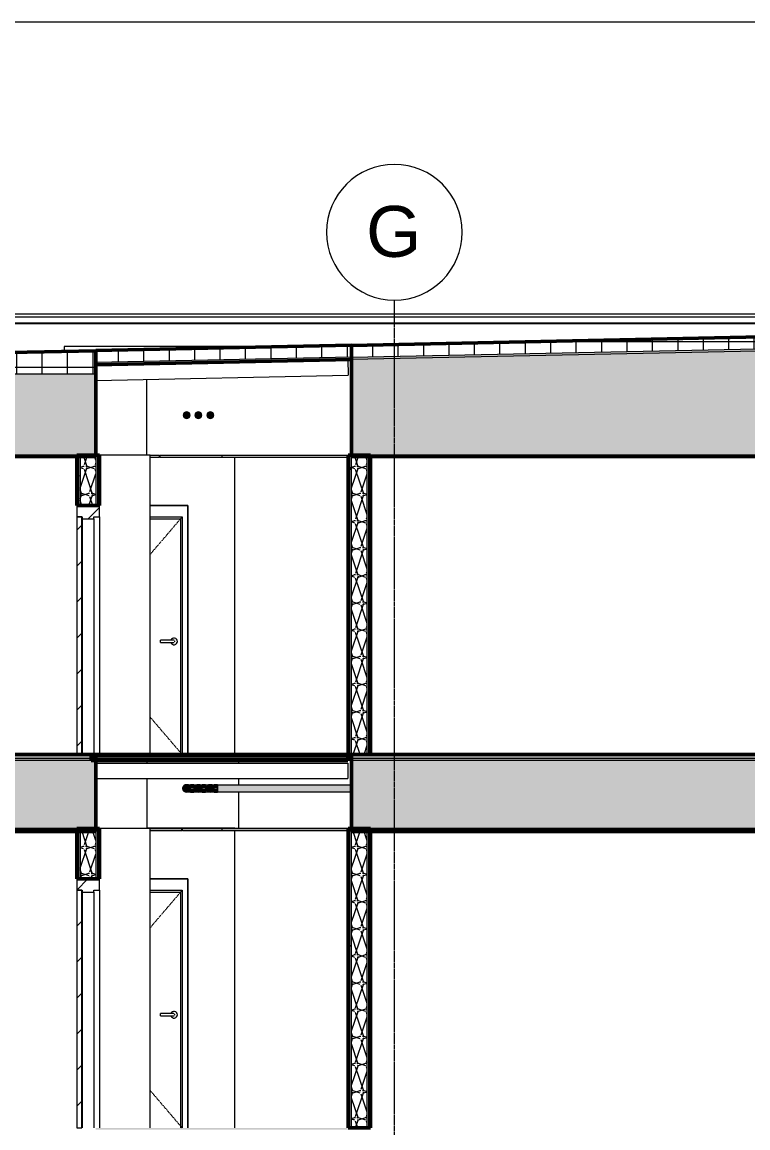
# Model space of a CAD drawing. Header units: inches. Extents: x 9661 to 15313, y -337 to 660.
# Drawn here: x 10335.4 to 10592.3, y 136 to 527 of the extents above; entities that cross this region are included whole.
import ezdxf

# ---------------------------------------------------------------- set-up
doc = ezdxf.new("R2010")
doc.units = ezdxf.units.IN
doc.header["$MEASUREMENT"] = 0
for name, pattern in [('Aligning Line 1_8_', [0.25, 0.125, -0.125]), ('Dash 1_16_', [0.125, 0.0625, -0.0625]), ('Grid Line 1_2_', [0.875, 0.5, -0.125, 0.125, -0.125])]:
    doc.linetypes.add(name, pattern=pattern)
for name, color, linetype, lineweight in [('0-1', 7, 'Continuous', 5), ('0-3', 135, 'Continuous', 13), ('A-CLNG-1', 135, 'Continuous', 13), ('A-DOOR-1', 7, 'Dash 1_16_', 9), ('A-DOOR-2', 7, 'Continuous', 9), ('A-DOOR-3', 50, 'Continuous', 20), ('A-DOOR-FRAM', 31, 'Continuous', 9), ('A-DOOR-FRAM-1', 7, 'Continuous', 9), ('A-DOOR-FRAM-2', 50, 'Continuous', 20), ('A-FLOR-1', 135, 'Continuous', 13), ('A-FLOR-2', 8, 'Continuous', 5), ('A-FLOR-3', 251, 'Continuous', 5), ('A-FLOR-4', 21, 'Continuous', 13), ('A-FLOR-5', 192, 'Continuous', 50), ('A-FLOR-LEVL-1', 51, 'Grid Line 1_2_', 9), ('A-FLOR-MCUT', 51, 'Continuous', 13), ('A-FLOR-PATT-1', 8, 'Continuous', 9), ('A-ROOF', 132, 'Continuous', 13), ('A-ROOF-1', 252, 'Continuous', 13), ('A-ROOF-2', 132, 'Continuous', 50), ('A-ROOF-3', 135, 'Continuous', 13), ('A-ROOF-PATT-1', 132, 'Continuous', 9), ('A-WALL-1', 10, 'Continuous', 13), ('A-WALL-2', 135, 'Continuous', 13), ('A-WALL-PATT-1', 253, 'Continuous', 9), ('A-WALL-PATT-2', 7, 'Continuous', 9), ('G-ANNO-SYMB', 111, 'Aligning Line 1_8_', 9), ('I-WALL-2', 135, 'Continuous', 13), ('I-WALL-3', 250, 'Continuous', 50), ('P-PIPE-1', 55, 'Continuous', 9), ('P-PIPE-2', 8, 'Continuous', 5), ('P-PIPE-3', 94, 'Continuous', 9), ('S-BEAM-1', 55, 'Continuous', 9), ('S-GRID-1', 1, 'Grid Line 1_2_', 9), ('S-GRID-IDEN', 1, 'Continuous', 9)]:
    doc.layers.add(name, color=color, linetype=linetype, lineweight=lineweight)
doc.styles.add('Arial_1', font='arial.ttf', dxfattribs={"height": 18})
pattern_1 = [(0, (11008.554, 72), (30.72, 7.68), [1.267, -21.773, 1.267, -21.773, -122.88]), (0, (11008.554, 72), (30.72, 7.68), [-46.08, 1.267, -44.813, 1.267, -21.773, -53.76]), (0, (11008.554, 72), (30.72, 7.68), [-115.2, 1.267, -14.093, 1.267, -37.133]), (120, (11020.074, 75.84), (-22.011075, 22.7643), [1.267, -21.773, 1.267, -21.773, -122.88]), (120, (11020.074, 75.84), (-22.011075, 22.7643), [-46.08, 1.267, -44.813, 1.267, -21.773, -53.76]), (120, (11020.074, 75.84), (-22.011075, 22.7643), [-115.2, 1.267, -14.093, 1.267, -37.133]), (240, (11023.914, 91.2), (-8.708925, -30.4443), [1.267, -21.773, 1.267, -21.773, -122.88]), (240, (11023.914, 91.2), (-8.708925, -30.4443), [-46.08, 1.267, -44.813, 1.267, -21.773, -53.76]), (240, (11023.914, 91.2), (-8.708925, -30.4443), [-115.2, 1.267, -14.093, 1.267, -37.133])]
pattern_2 = [(161.57, (11009.034, 72.48), (-3.8399538, -1.54e-05), [0, -27.322, 3.034, 0]), (18.43, (11008.074, 72.48), (-3.8399538, 1.54e-05), [0, -27.322, 3.034, 0]), (108.43, (11009.034, 72.48), (1.919622, -9.6005246), [9.106, -21.25]), (71.57, (11008.074, 72.48), (1.919622, 9.6005246), [9.106, -21.25])]
pattern_3 = [(45, (11008.554, 72), (-6.36396, 6.36396), [])]
pattern_4 = [(0, (11008.554, 72), (0, 4.798), []), (315, (11008.554, 72), (4.798427, 0), [6.786, -6.786]), (45, (11008.554, 72), (4.798427, 0), [6.786, -6.786])]
pattern_5 = [(0, (11008.554, 72), (0, 9), []), (90, (11008.554, 72), (-9, 6e-16), [])]

# ---------------------------------------------------------------- blocks, each defined once
blk = doc.blocks.new('HOLLOW METAL - UNIT DOOR-2125825-BUILDING SECTION - EAST_WEST - LOOKING SOUTH2')
at = {"layer": 'A-DOOR-FRAM'}
h = blk.add_hatch(dxfattribs=at)
h.set_pattern_fill('FP_10', color=256, style=0, pattern_type=2)
h.set_pattern_definition(pattern_3)
h.paths.add_polyline_path([(10357.03, 219.38), (10360.85, 219.38), (10360.85, 220), (10362.79, 220), (10362.79, 224), (10354.79, 224), (10354.79, 220), (10356.73, 220), (10356.73, 219.38)], flags=0)
h = blk.add_hatch(dxfattribs=at)
h.set_pattern_fill('FP_10', color=256, style=0, pattern_type=2)
h.set_pattern_definition(pattern_3)
h.paths.add_polyline_path([(10354.79, 136), (10356.54, 136), (10356.54, 220), (10354.79, 220), (10354.79, 171.92)], flags=0)
at = {"layer": 'A-DOOR-3'}
for p, q in [((10356.54, 220), (10354.79, 220)), ((10354.79, 220), (10354.79, 136)), ((10356.54, 136), (10356.54, 220)), ((10354.79, 136), (10356.54, 136))]:
    blk.add_line(p, q, dxfattribs=at)
at = {"layer": 'A-DOOR-FRAM-1'}
for p, q in [((10356.73, 219.38), (10356.73, 136)), ((10360.85, 219.38), (10360.85, 136)), ((10362.79, 220), (10362.79, 136))]:
    blk.add_line(p, q, dxfattribs=at)
at = {"layer": 'A-DOOR-FRAM-2'}
for p, q in [((10354.79, 224), (10354.79, 220)), ((10362.79, 224), (10354.79, 224)), ((10362.79, 220), (10362.79, 224)), ((10354.79, 220), (10356.73, 220)), ((10356.73, 220), (10356.73, 219.38)), ((10356.73, 219.38), (10360.85, 219.38)), ((10360.85, 219.38), (10360.85, 220)), ((10360.85, 220), (10362.79, 220))]:
    blk.add_line(p, q, dxfattribs=at)
blk = doc.blocks.new('HOLLOW METAL - UNIT DOOR-V6-BUILDING SECTION - EAST_WEST - LOOKING SOUTH2')
at = {"layer": 'A-DOOR-FRAM'}
h = blk.add_hatch(dxfattribs=at)
h.set_pattern_fill('FP_10', color=256, style=0, pattern_type=2)
h.set_pattern_definition(pattern_3)
h.paths.add_polyline_path([(10356.73, 351.38), (10360.85, 351.38), (10360.85, 352), (10362.79, 352), (10362.79, 356), (10354.79, 356), (10354.79, 352), (10356.73, 352)], flags=0)
h = blk.add_hatch(dxfattribs=at)
h.set_pattern_fill('FP_10', color=256, style=0, pattern_type=2)
h.set_pattern_definition(pattern_3)
h.paths.add_polyline_path([(10354.79, 268), (10356.54, 268), (10356.54, 352), (10354.79, 352), (10354.79, 349.44)], flags=0)
at = {"layer": 'A-DOOR-3'}
for p, q in [((10356.54, 352), (10354.79, 352)), ((10354.79, 352), (10354.79, 268)), ((10356.54, 268), (10356.54, 352)), ((10354.79, 268), (10356.54, 268))]:
    blk.add_line(p, q, dxfattribs=at)
at = {"layer": 'A-DOOR-FRAM-1'}
for p, q in [((10362.79, 352), (10362.79, 268)), ((10356.73, 351.38), (10356.73, 268)), ((10360.85, 351.38), (10360.85, 268))]:
    blk.add_line(p, q, dxfattribs=at)
at = {"layer": 'A-DOOR-FRAM-2'}
for p, q in [((10354.79, 356), (10354.79, 352)), ((10362.79, 356), (10354.79, 356)), ((10362.79, 352), (10362.79, 356)), ((10354.79, 352), (10356.73, 352)), ((10356.73, 352), (10356.73, 351.38)), ((10360.85, 351.38), (10360.85, 352)), ((10360.85, 352), (10362.79, 352)), ((10356.73, 351.38), (10360.85, 351.38))]:
    blk.add_line(p, q, dxfattribs=at)
blk = doc.blocks.new('Dimension Lumber - LVL - 3_5X5_5-2120529-BUILDING SECTION - EAST_WEST - LOOKING SOUTH2')
at = {"layer": 'S-BEAM-1'}
for p, q in [((10361.54, 265), (10450.69, 265)), ((10450.69, 265), (10450.69, 259.5)), ((10361.54, 259.5), (10450.69, 259.5))]:
    blk.add_line(p, q, dxfattribs=at)
blk = doc.blocks.new('Elbow - PVC - Sch 40 - Standard-2079255-BUILDING SECTION - EAST_WEST - LOOKING SOUTH2')
at = {"layer": 'P-PIPE-1'}
h = blk.add_hatch(color=256, dxfattribs=at)
h.paths.add_polyline_path([(10393.69, 118.66), (10394.04, 118.7), (10394.38, 118.85), (10394.73, 119.16), (10394.86, 119.35), (10394.99, 119.65), (10395.03, 120), (10394.99, 120.35), (10394.84, 120.69), (10394.53, 121.04), (10394.28, 121.2), (10394, 121.3), (10393.67, 121.34), (10393.34, 121.3), (10393, 121.15), (10392.66, 120.85), (10392.5, 120.62), (10392.39, 120.35), (10392.35, 120), (10392.39, 119.65), (10392.54, 119.31), (10392.85, 118.96), (10393.1, 118.8), (10393.38, 118.7)], flags=0)
h.paths.add_polyline_path([(10393.69, 118.81), (10393.38, 118.85), (10393.05, 119.01), (10392.85, 119.16), (10392.66, 119.41), (10392.53, 119.82), (10392.5, 120), (10392.54, 120.31), (10392.74, 120.7), (10392.91, 120.88), (10393.1, 121.03), (10393.38, 121.15), (10393.69, 121.19), (10394, 121.15), (10394.39, 120.95), (10394.61, 120.74), (10394.72, 120.59), (10394.85, 120.18), (10394.88, 120), (10394.84, 119.69), (10394.72, 119.41), (10394.53, 119.16), (10394.19, 118.93), (10393.87, 118.84)], flags=0)
h = blk.add_hatch(color=256, dxfattribs=at)
h.paths.add_polyline_path([(10395.04, 120), (10395.07, 120.95), (10395.03, 121.34), (10394.32, 121.3), (10394.26, 121.29), (10394.12, 121.27), (10394.45, 121.1), (10394.74, 120.82), (10394.87, 120.63), (10394.99, 120.35), (10395.04, 120.03)], flags=0)
h.paths.add_polyline_path([(10394.72, 120.89), (10394.48, 121.11), (10394.66, 120.95)], flags=0)
h.paths.add_polyline_path([(10394.26, 121.29), (10394.12, 121.34), (10394.21, 121.3)], flags=0)
for points in [[(10395.07, 120), (10396.22, 120), (10396.22, 121.34), (10395.07, 121.3), (10395.07, 120.06)], [(10396.22, 118.66), (10396.22, 120), (10395.07, 119.96), (10395.07, 118.66), (10396.03, 118.66)]]:
    blk.add_hatch(color=256, dxfattribs=at).paths.add_polyline_path(points, flags=0)
h = blk.add_hatch(color=256, dxfattribs=at)
h.paths.add_polyline_path([(10394.64, 119.05), (10394.53, 118.93), (10394.61, 119.02)], flags=0)
h.paths.add_polyline_path([(10395.07, 118.66), (10395.03, 119.94), (10394.93, 119.51), (10394.84, 119.31), (10394.53, 118.96), (10394.36, 118.84), (10394.12, 118.7), (10394.12, 118.66), (10395.03, 118.66)], flags=0)
for p, q in [((10396.22, 121.34), (10395.07, 121.34)), ((10396.22, 121.34), (10396.22, 120)), ((10395.07, 118.66), (10396.22, 118.66)), ((10396.22, 120), (10396.22, 118.66))]:
    blk.add_line(p, q, dxfattribs=at)
at = {"layer": 'P-PIPE-1', "flags": 128}
for points in [[(10392.35, 120), (10392.35, 120.05), (10392.35, 120.11), (10392.36, 120.16), (10392.36, 120.21), (10392.37, 120.27), (10392.38, 120.32), (10392.4, 120.37), (10392.41, 120.42), (10392.43, 120.47), (10392.45, 120.52), (10392.47, 120.57), (10392.5, 120.62), (10392.52, 120.67), (10392.55, 120.71), (10392.58, 120.76), (10392.61, 120.8), (10392.64, 120.85), (10392.68, 120.89), (10392.72, 120.93), (10392.75, 120.96), (10392.79, 121), (10392.83, 121.04), (10392.88, 121.07), (10392.92, 121.1), (10392.96, 121.13), (10393.01, 121.16), (10393.06, 121.19), (10393.1, 121.21), (10393.15, 121.23), (10393.2, 121.25), (10393.25, 121.27), (10393.3, 121.29), (10393.36, 121.3), (10393.41, 121.31), (10393.46, 121.32), (10393.51, 121.33), (10393.57, 121.34), (10393.62, 121.34), (10393.68, 121.34), (10393.69, 121.34)], [(10393.69, 121.34), (10393.69, 121.34), (10393.69, 121.34), (10393.7, 121.34), (10393.71, 121.34), (10393.72, 121.34), (10393.73, 121.34), (10393.74, 121.34), (10393.76, 121.34), (10393.78, 121.34), (10393.8, 121.34), (10393.82, 121.34), (10393.85, 121.34), (10393.87, 121.34), (10393.9, 121.34), (10393.93, 121.34), (10393.96, 121.34), (10394, 121.34), (10394.03, 121.34), (10394.07, 121.34), (10394.11, 121.34), (10394.15, 121.34), (10394.19, 121.34), (10394.23, 121.34), (10394.28, 121.34), (10394.32, 121.34), (10394.37, 121.34), (10394.42, 121.34), (10394.47, 121.34), (10394.52, 121.34), (10394.57, 121.34), (10394.62, 121.34), (10394.67, 121.34), (10394.72, 121.34), (10394.78, 121.34), (10394.83, 121.34), (10394.89, 121.34), (10394.94, 121.34), (10395, 121.34), (10395.05, 121.34), (10395.07, 121.34)], [(10393.69, 118.66), (10393.64, 118.66), (10393.58, 118.66), (10393.53, 118.67), (10393.48, 118.67), (10393.42, 118.68), (10393.37, 118.69), (10393.32, 118.71), (10393.27, 118.72), (10393.22, 118.74), (10393.17, 118.76), (10393.12, 118.78), (10393.07, 118.81), (10393.02, 118.83), (10392.98, 118.86), (10392.93, 118.89), (10392.89, 118.92), (10392.84, 118.95), (10392.8, 118.99), (10392.76, 119.03), (10392.73, 119.06), (10392.69, 119.1), (10392.65, 119.14), (10392.62, 119.19), (10392.59, 119.23), (10392.56, 119.27), (10392.53, 119.32), (10392.5, 119.37), (10392.48, 119.41), (10392.46, 119.46), (10392.44, 119.51), (10392.42, 119.56), (10392.4, 119.61), (10392.39, 119.67), (10392.38, 119.72), (10392.37, 119.77), (10392.36, 119.82), (10392.35, 119.88), (10392.35, 119.93), (10392.35, 119.99), (10392.35, 120)], [(10395.07, 118.66), (10395.01, 118.66), (10394.96, 118.66), (10394.9, 118.66), (10394.85, 118.66), (10394.79, 118.66), (10394.74, 118.66), (10394.69, 118.66), (10394.63, 118.66), (10394.58, 118.66), (10394.53, 118.66), (10394.48, 118.66), (10394.43, 118.66), (10394.38, 118.66), (10394.33, 118.66), (10394.29, 118.66), (10394.24, 118.66), (10394.2, 118.66), (10394.16, 118.66), (10394.12, 118.66), (10394.08, 118.66), (10394.04, 118.66), (10394.01, 118.66), (10393.97, 118.66), (10393.94, 118.66), (10393.91, 118.66), (10393.88, 118.66), (10393.85, 118.66), (10393.83, 118.66), (10393.8, 118.66), (10393.78, 118.66), (10393.76, 118.66), (10393.75, 118.66), (10393.73, 118.66), (10393.72, 118.66), (10393.71, 118.66), (10393.7, 118.66), (10393.7, 118.66), (10393.69, 118.66), (10393.69, 118.66)]]:
    blk.add_lwpolyline(points, dxfattribs=at)
at = {"layer": 'P-PIPE-1'}
for start, end in [(0, 180), (180, 360)]:
    blk.add_arc((10393.69, 120), 1.34, start, end, dxfattribs=at)
blk = doc.blocks.new('Dimension Lumber - LVL - 3_5X5_5-V15-BUILDING SECTION - EAST_WEST - LOOKING SOUTH2')
at = {"layer": 'S-BEAM-1'}
for p, q in [((10361.54, 405.78), (10450.7, 407.64)), ((10450.7, 407.64), (10450.81, 402.14)), ((10361.54, 400.28), (10450.81, 402.14))]:
    blk.add_line(p, q, dxfattribs=at)
blk = doc.blocks.new('HOLLOW METAL - UNIT DOOR-2125827-BUILDING SECTION - EAST_WEST - LOOKING SOUTH2')
at = {"layer": 'A-DOOR-1'}
for p, q in [((10392.09, 352), (10380.79, 338.82)), ((10380.79, 281.18), (10392.09, 268))]:
    blk.add_line(p, q, dxfattribs=at)
at = {"layer": 'A-DOOR-2'}
for p, q in [((10388.55, 308.39), (10384.41, 308.39)), ((10384.41, 308), (10384.41, 308.39)), ((10384.41, 307.61), (10384.41, 308)), ((10384.41, 307.61), (10388.55, 307.61))]:
    blk.add_line(p, q, dxfattribs=at)
at = {"layer": 'A-DOOR-2', "flags": 128}
for points in [[(10389.14, 308.39), (10389.14, 308.39), (10389.13, 308.39), (10389.13, 308.39), (10389.13, 308.39), (10389.12, 308.39), (10389.12, 308.39), (10389.11, 308.39), (10389.11, 308.39), (10389.1, 308.39), (10389.09, 308.39), (10389.08, 308.39), (10389.07, 308.39), (10389.06, 308.39), (10389.05, 308.39), (10389.03, 308.39), (10389.02, 308.39), (10389, 308.39), (10388.99, 308.39), (10388.97, 308.39), (10388.96, 308.39), (10388.94, 308.39), (10388.92, 308.39), (10388.9, 308.39), (10388.88, 308.39), (10388.86, 308.39), (10388.84, 308.39), (10388.82, 308.39), (10388.8, 308.39), (10388.78, 308.39), (10388.76, 308.39), (10388.74, 308.39), (10388.72, 308.39), (10388.69, 308.39), (10388.67, 308.39), (10388.65, 308.39), (10388.62, 308.39), (10388.6, 308.39), (10388.58, 308.39), (10388.55, 308.39), (10388.55, 308.39)], [(10388.55, 307.61), (10388.57, 307.61), (10388.59, 307.61), (10388.62, 307.61), (10388.64, 307.61), (10388.66, 307.61), (10388.69, 307.61), (10388.71, 307.61), (10388.73, 307.61), (10388.75, 307.61), (10388.78, 307.61), (10388.8, 307.61), (10388.82, 307.61), (10388.84, 307.61), (10388.86, 307.61), (10388.88, 307.61), (10388.9, 307.61), (10388.92, 307.61), (10388.94, 307.61), (10388.95, 307.61), (10388.97, 307.61), (10388.99, 307.61), (10389, 307.61), (10389.02, 307.61), (10389.03, 307.61), (10389.04, 307.61), (10389.06, 307.61), (10389.07, 307.61), (10389.08, 307.61), (10389.09, 307.61), (10389.1, 307.61), (10389.1, 307.61), (10389.11, 307.61), (10389.12, 307.61), (10389.12, 307.61), (10389.13, 307.61), (10389.13, 307.61), (10389.13, 307.61), (10389.14, 307.61), (10389.14, 307.61)]]:
    blk.add_lwpolyline(points, dxfattribs=at)
at = {"layer": 'A-DOOR-2'}
for centre, radius, start, end in [((10389.23, 308), 1.18, 0, 160.3657), ((10389.23, 308), 1.18, 199.5633, 0), ((10389.14, 308), 0.394, 75, 90), ((10389.14, 308), 0.394, 270, 285), ((10389.14, 308), 0.394, 0, 30), ((10389.14, 308), 0.394, 330, 0)]:
    blk.add_arc(centre, radius, start, end, dxfattribs=at)
at = {"layer": 'A-DOOR-FRAM-1'}
for p, q in [((10394.09, 356), (10380.79, 356)), ((10394.09, 268), (10394.09, 356)), ((10380.79, 352), (10392.09, 352)), ((10392.09, 352), (10392.09, 268)), ((10380.79, 351.38), (10391.46, 351.38)), ((10391.46, 351.38), (10391.46, 268))]:
    blk.add_line(p, q, dxfattribs=at)
blk = doc.blocks.new('CTR - 1st Phase - Common Walls_rvt-1-BUILDING SECTION - EAST_WEST - LOOKING SOUTH2')
at = {"layer": 'A-WALL-PATT-1'}
h = blk.add_hatch(dxfattribs=at)
h.set_pattern_fill('FP_4', color=256, style=0, pattern_type=2)
h.set_pattern_definition(pattern_2)
h.paths.add_polyline_path([(10356.04, 356), (10361.54, 356), (10361.54, 373.37), (10356.04, 373.37), (10356.04, 371.63)], flags=0)
h = blk.add_hatch(dxfattribs=at)
h.set_pattern_fill('FP_4', color=256, style=0, pattern_type=2)
h.set_pattern_definition(pattern_2)
h.paths.add_polyline_path([(10457.54, 268), (10457.54, 373.87), (10452.04, 373.87), (10452.04, 268)], flags=0)
h = blk.add_hatch(dxfattribs=at)
h.set_pattern_fill('FP_4', color=256, style=0, pattern_type=2)
h.set_pattern_definition(pattern_2)
h.paths.add_polyline_path([(10361.54, 224), (10361.54, 240.75), (10356.04, 240.75), (10356.04, 224), (10356.09, 224)], flags=0)
h = blk.add_hatch(dxfattribs=at)
h.set_pattern_fill('FP_4', color=256, style=0, pattern_type=2)
h.set_pattern_definition(pattern_2)
h.paths.add_polyline_path([(10457.54, 136), (10457.54, 241.87), (10452.04, 241.87), (10452.04, 136)], flags=0)
at = {"layer": 'A-WALL-PATT-2'}
h = blk.add_hatch(dxfattribs=at)
h.set_pattern_fill('FP_1', color=256, style=0, pattern_type=2)
h.set_pattern_definition(pattern_1)
h.paths.add_polyline_path([(10354.79, 356), (10355.41, 356), (10355.41, 373.37), (10354.79, 373.37), (10354.79, 371.63)], flags=0)
h = blk.add_hatch(dxfattribs=at)
h.set_pattern_fill('FP_1', color=256, style=0, pattern_type=2)
h.set_pattern_definition(pattern_1)
h.paths.add_polyline_path([(10355.41, 356), (10356.04, 356), (10356.04, 373.37), (10355.41, 373.37), (10355.41, 371.63)], flags=0)
h = blk.add_hatch(dxfattribs=at)
h.set_pattern_fill('FP_1', color=256, style=0, pattern_type=2)
h.set_pattern_definition(pattern_1)
h.paths.add_polyline_path([(10451.41, 268), (10451.41, 373.87), (10450.79, 373.87), (10450.79, 268)], flags=0)
h = blk.add_hatch(dxfattribs=at)
h.set_pattern_fill('FP_1', color=256, style=0, pattern_type=2)
h.set_pattern_definition(pattern_1)
h.paths.add_polyline_path([(10451.41, 268), (10452.04, 268), (10452.04, 373.87), (10451.41, 373.87), (10451.41, 305.06)], flags=0)
h = blk.add_hatch(dxfattribs=at)
h.set_pattern_fill('FP_1', color=256, style=0, pattern_type=2)
h.set_pattern_definition(pattern_1)
h.paths.add_polyline_path([(10458.79, 268), (10458.79, 373.37), (10458.16, 373.37), (10458.16, 268)], flags=0)
h = blk.add_hatch(dxfattribs=at)
h.set_pattern_fill('FP_1', color=256, style=0, pattern_type=2)
h.set_pattern_definition(pattern_1)
h.paths.add_polyline_path([(10355.41, 224), (10355.41, 240.75), (10354.79, 240.75), (10354.79, 224)], flags=0)
h = blk.add_hatch(dxfattribs=at)
h.set_pattern_fill('FP_1', color=256, style=0, pattern_type=2)
h.set_pattern_definition(pattern_1)
h.paths.add_polyline_path([(10356.04, 224), (10356.04, 240.75), (10355.41, 240.75), (10355.41, 224)], flags=0)
h = blk.add_hatch(dxfattribs=at)
h.set_pattern_fill('FP_1', color=256, style=0, pattern_type=2)
h.set_pattern_definition(pattern_1)
h.paths.add_polyline_path([(10451.41, 136), (10451.41, 241.87), (10450.79, 241.87), (10450.79, 136)], flags=0)
h = blk.add_hatch(dxfattribs=at)
h.set_pattern_fill('FP_1', color=256, style=0, pattern_type=2)
h.set_pattern_definition(pattern_1)
h.paths.add_polyline_path([(10451.41, 136), (10452.04, 136), (10452.04, 241.87), (10451.41, 241.87), (10451.41, 171.92)], flags=0)
h = blk.add_hatch(dxfattribs=at)
h.set_pattern_fill('FP_1', color=256, style=0, pattern_type=2)
h.set_pattern_definition(pattern_1)
h.paths.add_polyline_path([(10458.16, 136), (10458.16, 240.75), (10457.54, 240.75), (10457.54, 136)], flags=0)
h = blk.add_hatch(dxfattribs=at)
h.set_pattern_fill('FP_1', color=256, style=0, pattern_type=2)
h.set_pattern_definition(pattern_1)
h.paths.add_polyline_path([(10458.79, 136), (10458.79, 240.75), (10458.16, 240.75), (10458.16, 136)], flags=0)
at = {"layer": 'P-PIPE-1'}
for points in [[(10393.69, 386.81), (10394, 386.85), (10394.28, 386.97), (10394.53, 387.16), (10394.72, 387.41), (10394.84, 387.69), (10394.88, 388), (10394.84, 388.31), (10394.72, 388.59), (10394.53, 388.84), (10394.28, 389.03), (10394, 389.15), (10393.69, 389.19), (10393.38, 389.15), (10393.1, 389.03), (10392.85, 388.84), (10392.66, 388.59), (10392.54, 388.27), (10392.5, 388), (10392.54, 387.69), (10392.66, 387.41), (10392.85, 387.16), (10393.1, 386.97), (10393.38, 386.85)], [(10397.82, 386.81), (10398.13, 386.85), (10398.41, 386.97), (10398.66, 387.16), (10398.85, 387.41), (10398.97, 387.69), (10399.01, 388), (10398.97, 388.31), (10398.85, 388.59), (10398.66, 388.84), (10398.41, 389.03), (10398.13, 389.15), (10397.82, 389.19), (10397.51, 389.15), (10397.22, 389.03), (10396.98, 388.84), (10396.79, 388.59), (10396.67, 388.27), (10396.63, 388), (10396.67, 387.69), (10396.79, 387.41), (10396.98, 387.16), (10397.22, 386.97), (10397.51, 386.85)], [(10402.06, 386.81), (10402.37, 386.85), (10402.65, 386.97), (10402.9, 387.16), (10403.09, 387.41), (10403.21, 387.69), (10403.25, 388), (10403.21, 388.31), (10403.09, 388.59), (10402.9, 388.84), (10402.65, 389.03), (10402.37, 389.15), (10402.06, 389.19), (10401.75, 389.15), (10401.41, 388.99), (10401.22, 388.84), (10401.03, 388.59), (10400.91, 388.27), (10400.87, 388), (10400.91, 387.69), (10401.03, 387.41), (10401.22, 387.16), (10401.47, 386.97), (10401.75, 386.85)], [(10393.69, 254.81), (10394.05, 254.88), (10394.28, 254.97), (10394.53, 255.16), (10394.72, 255.41), (10394.84, 255.71), (10394.87, 256.07), (10394.79, 256.43), (10394.66, 256.67), (10394.53, 256.84), (10394.23, 257.05), (10393.87, 257.16), (10393.69, 257.19), (10393.38, 257.15), (10393.1, 257.03), (10392.85, 256.84), (10392.64, 256.55), (10392.53, 256.18), (10392.52, 255.9), (10392.56, 255.65), (10392.66, 255.41), (10392.88, 255.13), (10393.1, 254.97), (10393.51, 254.84)], [(10397.82, 254.81), (10398.18, 254.88), (10398.41, 254.97), (10398.66, 255.16), (10398.85, 255.41), (10398.97, 255.71), (10399, 256.07), (10398.92, 256.43), (10398.79, 256.67), (10398.66, 256.84), (10398.35, 257.05), (10398, 257.16), (10397.82, 257.19), (10397.51, 257.15), (10397.22, 257.03), (10396.98, 256.84), (10396.77, 256.55), (10396.65, 256.18), (10396.64, 255.9), (10396.69, 255.65), (10396.79, 255.41), (10397.01, 255.13), (10397.22, 254.97), (10397.64, 254.84)], [(10402.06, 254.81), (10402.43, 254.88), (10402.65, 254.97), (10402.9, 255.16), (10403.09, 255.41), (10403.21, 255.71), (10403.24, 256.07), (10403.16, 256.43), (10403.03, 256.67), (10402.9, 256.84), (10402.6, 257.05), (10402.24, 257.16), (10402.06, 257.19), (10401.75, 257.15), (10401.41, 256.99), (10401.22, 256.84), (10401.02, 256.55), (10400.9, 256.18), (10400.89, 255.9), (10400.93, 255.65), (10401.03, 255.41), (10401.26, 255.13), (10401.47, 254.97), (10401.88, 254.84)]]:
    blk.add_hatch(color=256, dxfattribs=at).paths.add_polyline_path(points, flags=0)
at = {"layer": 'P-PIPE-2'}
h = blk.add_hatch(color=256, dxfattribs=at)
h.paths.add_polyline_path([(11710.59, 256), (11710.59, 257.19), (11708.94, 257.15), (11709.28, 256.84), (11709.44, 256.59), (11709.55, 256.31), (11709.59, 256), (11709.93, 256)], flags=0)
h.paths.add_polyline_path([(11706.87, 256), (11706.89, 256.01), (11706.87, 256.14)], flags=0)
h.paths.add_polyline_path([(10396.22, 256), (10396.47, 256), (10396.52, 256.35), (10396.67, 256.69), (10396.98, 257.04), (10397.15, 257.19), (10396.22, 257.15), (10396.22, 256)], flags=0)
h.paths.add_polyline_path([(10399.17, 256), (10399.19, 256), (10399.16, 256.06), (10399.16, 256)], flags=0)
h.paths.add_polyline_path([(11707.22, 256.89), (11707.47, 257.13), (11707.22, 256.89)], flags=0)
h = blk.add_hatch(color=256, dxfattribs=at)
h.paths.add_polyline_path([(10396.22, 254.81), (10397.12, 254.85), (10396.78, 255.16), (10396.62, 255.41), (10396.51, 255.69), (10396.47, 256), (10396.22, 256), (10396.22, 254.84)], flags=0)
h.paths.add_polyline_path([(11710.59, 254.81), (11710.59, 256), (11709.59, 256), (11709.5, 255.55), (11709.39, 255.31), (11709.09, 254.96), (11708.92, 254.81), (11710.46, 254.81)], flags=0)
h.paths.add_polyline_path([(10399.12, 255.65), (10399.18, 255.87), (10399.16, 256), (10399.12, 255.69)], flags=0)
h = blk.add_hatch(color=256, dxfattribs=at)
h.paths.add_polyline_path([(10403.44, 256), (10403.4, 256.06), (10403.41, 256)], flags=0)
h.paths.add_polyline_path([(10400.35, 256), (10400.72, 256), (10400.76, 256.35), (10400.91, 256.69), (10401.22, 257.04), (10401.39, 257.19), (10400.35, 257.15), (10400.35, 256)], flags=0)
h.paths.add_polyline_path([(11705.72, 256.52), (11705.72, 257.19), (11705.18, 257.15), (11705.53, 256.84), (11705.69, 256.59)], flags=0)
h.paths.add_polyline_path([(11703.46, 256.89), (11703.71, 257.13), (11703.46, 256.89)], flags=0)
h = blk.add_hatch(color=256, dxfattribs=at)
h.paths.add_polyline_path([(10400.35, 254.81), (10401.37, 254.85), (10401.03, 255.16), (10400.86, 255.41), (10400.76, 255.69), (10400.72, 256), (10400.35, 256), (10400.35, 254.84)], flags=0)
h.paths.add_polyline_path([(11705.72, 254.81), (11705.69, 255.41), (11705.64, 255.31), (11705.33, 254.96), (11705.16, 254.81), (11705.44, 254.81)], flags=0)
h.paths.add_polyline_path([(10403.44, 255.65), (10403.4, 256), (10403.42, 255.87), (10403.43, 255.69)], flags=0)
h = blk.add_hatch(color=256, dxfattribs=at)
h.paths.add_polyline_path([(10428.32, 256), (10452.04, 256.01), (10452.04, 257.19), (10404.59, 257.15), (10404.59, 256), (10422.94, 256)], flags=0)
h.paths.add_polyline_path([(11660.82, 256), (11701.96, 256), (11701.96, 257.19), (11646.74, 257.15), (11646.74, 256), (11655.44, 256)], flags=0)
h = blk.add_hatch(color=256, dxfattribs=at)
h.paths.add_polyline_path([(11646.74, 254.81), (11701.96, 254.85), (11701.96, 256), (11646.74, 256), (11646.74, 254.81)], flags=0)
h.paths.add_polyline_path([(10404.59, 254.81), (10452.04, 254.85), (10452.04, 256), (10404.59, 256), (10404.59, 254.84)], flags=0)
at = {"layer": 'A-CLNG-1'}
for p, q in [((10380.79, 373.82), (10384.02, 373.82)), ((10384.02, 373.07), (10380.79, 373.07)), ((10384.02, 373.07), (10384.02, 373.82)), ((10384.27, 373.82), (10406.19, 373.82)), ((10384.27, 373.07), (10384.27, 373.82)), ((10406.19, 373.07), (10384.27, 373.07)), ((10406.19, 373.82), (10450.79, 373.82)), ((10406.19, 373.07), (10406.19, 373.82)), ((10450.79, 373.07), (10406.19, 373.07)), ((10380.79, 241.82), (10391.92, 241.82)), ((10391.92, 241.07), (10380.79, 241.07)), ((10391.92, 241.07), (10391.92, 241.82)), ((10392.17, 241.82), (10406.19, 241.82)), ((10392.17, 241.07), (10392.17, 241.82)), ((10406.19, 241.07), (10392.17, 241.07)), ((10406.19, 241.82), (10450.79, 241.82)), ((10406.19, 241.07), (10406.19, 241.82)), ((10450.79, 241.07), (10406.19, 241.07))]:
    blk.add_line(p, q, dxfattribs=at)
at = {"layer": 'A-WALL-1'}
for p, q in [((10355.41, 373.87), (10355.41, 356)), ((10356.04, 373.87), (10356.04, 356)), ((10361.54, 373.87), (10361.54, 356)), ((10362.16, 373.87), (10362.16, 356)), ((10451.41, 268), (10451.41, 373.87)), ((10452.04, 268), (10452.04, 373.87)), ((10457.54, 268), (10457.54, 373.87)), ((10458.16, 268), (10458.16, 373.87)), ((10355.41, 241.87), (10355.41, 224)), ((10356.04, 241.87), (10356.04, 224)), ((10361.54, 241.87), (10361.54, 224)), ((10362.16, 241.87), (10362.16, 224)), ((10451.41, 136), (10451.41, 241.87)), ((10452.04, 136), (10452.04, 241.87)), ((10457.54, 136), (10457.54, 241.87)), ((10458.16, 136), (10458.16, 241.87))]:
    blk.add_line(p, q, dxfattribs=at)
at = {"layer": 'I-WALL-2'}
for p, q in [((10380.79, 373.87), (10362.79, 373.87)), ((10380.79, 268), (10380.79, 373.87)), ((10410.79, 268), (10410.79, 373.07)), ((10452.04, 374), (10450.79, 374)), ((10450.79, 374), (10450.79, 373.87)), ((10380.79, 356), (10394.09, 356)), ((10394.09, 356), (10394.09, 268)), ((10380.79, 241.87), (10362.79, 241.87)), ((10410.79, 242), (10379.54, 242)), ((10380.79, 136), (10380.79, 241.87)), ((10410.79, 241.82), (10410.79, 242)), ((10410.79, 242), (10418.79, 242)), ((10410.79, 136), (10410.79, 241.07)), ((10418.79, 242), (10418.79, 241.87)), ((10450.79, 241.87), (10418.79, 241.87)), ((10452.04, 242), (10450.79, 242)), ((10450.79, 242), (10450.79, 241.87)), ((10380.79, 224), (10394.09, 224)), ((10394.09, 224), (10394.09, 136))]:
    blk.add_line(p, q, dxfattribs=at)
at = {"layer": 'I-WALL-3'}
for p, q in [((10354.79, 373.87), (10354.79, 356)), ((10362.79, 373.87), (10354.79, 373.87)), ((10362.79, 356), (10362.79, 373.87)), ((10450.79, 373.87), (10450.79, 268)), ((10458.79, 373.87), (10450.79, 373.87)), ((10458.79, 268), (10458.79, 373.87)), ((10354.79, 356), (10362.79, 356)), ((10450.79, 268), (10458.79, 268)), ((10354.79, 241.87), (10354.79, 224)), ((10362.79, 241.87), (10354.79, 241.87)), ((10362.79, 224), (10362.79, 241.87)), ((10450.79, 241.87), (10450.79, 136)), ((10458.79, 241.87), (10450.79, 241.87)), ((10458.79, 136), (10458.79, 241.87)), ((10354.79, 224), (10362.79, 224)), ((10450.79, 136), (10458.79, 136))]:
    blk.add_line(p, q, dxfattribs=at)
at = {"layer": 'P-PIPE-1'}
for p, q in [((10397.2, 257.19), (10396.22, 257.19)), ((10396.22, 254.81), (10397.2, 254.81)), ((10401.41, 257.19), (10400.35, 257.19)), ((10400.35, 254.81), (10401.41, 254.81)), ((10452.04, 257.19), (10404.59, 257.19)), ((10404.59, 254.81), (10452.04, 254.81))]:
    blk.add_line(p, q, dxfattribs=at)
at = {"layer": 'P-PIPE-3'}
for centre, start, end in [((10393.69, 388), 0, 180), ((10393.69, 388), 180, 0), ((10397.82, 388), 0, 180), ((10397.82, 388), 180, 0), ((10402.06, 388), 0, 180), ((10402.06, 388), 180, 0), ((10393.69, 256), 0, 180), ((10393.69, 256), 180, 0), ((10397.82, 256), 0, 180), ((10397.82, 256), 180, 0), ((10402.06, 256), 0, 180), ((10402.06, 256), 180, 0)]:
    blk.add_arc(centre, 1.19, start, end, dxfattribs=at)
at = {"layer": '0-3'}
for name, p in [('Dimension Lumber - LVL - 3_5X5_5-V15-BUILDING SECTION - EAST_WEST - LOOKING SOUTH2', (0, 0)), ('HOLLOW METAL - UNIT DOOR-V6-BUILDING SECTION - EAST_WEST - LOOKING SOUTH2', (0, 0)), ('HOLLOW METAL - UNIT DOOR-2125827-BUILDING SECTION - EAST_WEST - LOOKING SOUTH2', (0, 0)), ('Dimension Lumber - LVL - 3_5X5_5-2120529-BUILDING SECTION - EAST_WEST - LOOKING SOUTH2', (0, 0)), ('Elbow - PVC - Sch 40 - Standard-2079255-BUILDING SECTION - EAST_WEST - LOOKING SOUTH2', (0, 136)), ('Elbow - PVC - Sch 40 - Standard-2079255-BUILDING SECTION - EAST_WEST - LOOKING SOUTH2', (4.13, 136)), ('Elbow - PVC - Sch 40 - Standard-2079255-BUILDING SECTION - EAST_WEST - LOOKING SOUTH2', (8.37, 136)), ('HOLLOW METAL - UNIT DOOR-2125825-BUILDING SECTION - EAST_WEST - LOOKING SOUTH2', (0, 0)), ('HOLLOW METAL - UNIT DOOR-2125827-BUILDING SECTION - EAST_WEST - LOOKING SOUTH2', (0, -132))]:
    blk.add_blockref(name, p, dxfattribs=at)
blk = doc.blocks.new('Basic Wall _ EXT - FIBER CEMENT - SMALL - ___-2145935-BUILDING SECTION - EAST_WEST - LOOKING SOUTH2')
at = {"layer": 'A-WALL-2'}
for p, q in [((10857.95, 423.66), (9973.63, 423.66)), ((10842.51, 422.6), (9989.07, 422.6)), ((9989.48, 420.42), (10829.32, 420.42)), ((10836.95, 420.57), (9989.8, 420.57))]:
    blk.add_line(p, q, dxfattribs=at)
blk = doc.blocks.new('Grid - Grid Head - Circle-50561-BUILDING SECTION - EAST_WEST - LOOKING SOUTH2')
at = {"layer": 'S-GRID-IDEN'}
for start, end in [(360, 180), (180, 360)]:
    blk.add_arc((11847.19, 475.86), 24, start, end, dxfattribs=at)

msp = doc.modelspace()

# ---------------------------------------------------------------- hatches: boundary and pattern name
at = {"layer": 'A-FLOR-2'}
msp.add_hatch(color=256, dxfattribs=at).paths.add_polyline_path([(10361.54, 410.57), (10452.04, 412.45), (10452.04, 412.7), (10361.54, 410.79)], flags=0)
h = msp.add_hatch(color=256, dxfattribs=at)
h.paths.add_polyline_path([(12110.34, 267.62), (12110.34, 267.87), (11737.24, 267.87), (11737.24, 267.62), (12109.71, 267.62)], flags=0)
h.paths.add_polyline_path([(11255.64, 267.62), (11646.74, 267.62), (11646.74, 267.87), (11255.64, 267.87)], flags=0)
h.paths.add_polyline_path([(10648.94, 267.62), (10843.14, 267.62), (10843.13, 267.87), (10452.04, 267.87), (10452.04, 267.62), (10642.19, 267.62)], flags=0)
h.paths.add_polyline_path([(10361.54, 267.62), (10361.54, 267.87), (9988.44, 267.87), (9988.44, 267.62), (10360.85, 267.62)], flags=0)
h = msp.add_hatch(color=256, dxfattribs=at)
h.paths.add_polyline_path([(11648.36, 267.03), (11737.24, 267.04), (11737.24, 267.41), (11648.09, 267.41), (11648.09, 267.03)], flags=0)
h.paths.add_polyline_path([(10450.69, 267.03), (10450.69, 267.41), (10361.54, 267.4), (10361.54, 267.03), (10450.41, 267.03)], flags=0)
at = {"layer": 'A-FLOR-3'}
h = msp.add_hatch(color=256, dxfattribs=at)
h.paths.add_polyline_path([(12102.16, 241.37), (12109.71, 241.37), (12109.71, 241.87), (11737.24, 241.87), (11737.24, 241.37), (12088.06, 241.37)], flags=0)
h.paths.add_polyline_path([(11262.55, 241.37), (11641.24, 241.37), (11641.24, 241.87), (11256.26, 241.87), (11256.26, 241.37)], flags=0)
h.paths.add_polyline_path([(10638.23, 241.37), (10842.51, 241.37), (10842.51, 241.87), (10457.54, 241.87), (10457.54, 241.37), (10616.7, 241.37)], flags=0)
h.paths.add_polyline_path([(10035.43, 241.37), (10361.54, 241.37), (10361.54, 241.87), (9989.06, 241.87), (9989.06, 241.37), (9992.38, 241.37)], flags=0)
at = {"layer": 'A-FLOR-4'}
msp.add_hatch(color=256, dxfattribs=at).paths.add_polyline_path([(10361.54, 405.82), (10452.04, 407.7), (10452.04, 408.45), (10361.54, 406.57)], flags=0)
at = {"layer": 'A-FLOR-PATT-1'}
h = msp.add_hatch(dxfattribs=at)
h.set_pattern_fill('FP_16', color=256, style=0, pattern_type=2)
h.set_pattern_definition(pattern_5)
h.paths.add_polyline_path([(10361.54, 406.57), (10452.04, 408.45), (10452.04, 412.45), (10361.54, 410.54), (10361.54, 406.57)], flags=0)
h = msp.add_hatch(dxfattribs=at)
h.set_pattern_fill('FP_3', color=256, style=0, pattern_type=2)
h.set_pattern_definition(pattern_4)
h.paths.add_polyline_path([(11737.24, 265.87), (12115.84, 265.87), (12115.82, 266.62), (11737.24, 266.62)], flags=0)
h.paths.add_polyline_path([(11550.99, 265.87), (11646.74, 265.87), (11646.74, 266.62), (11250.14, 266.62), (11250.14, 265.87), (11434.99, 265.87)], flags=0)
h.paths.add_polyline_path([(10648.94, 265.87), (10848.64, 265.87), (10848.62, 266.62), (10452.04, 266.62), (10452.04, 265.87), (10642.19, 265.87)], flags=0)
h.paths.add_polyline_path([(10035.43, 265.87), (10361.54, 265.87), (10361.54, 266.62), (9982.94, 266.62), (9982.94, 265.87), (9992.38, 265.87)], flags=0)
h = msp.add_hatch(dxfattribs=at)
h.set_pattern_fill('FP_4', color=256, style=0, pattern_type=2)
h.set_pattern_definition(pattern_2)
h.paths.add_polyline_path([(11737.24, 241.87), (12115.84, 241.87), (12115.84, 265.87), (11737.24, 265.87), (11737.24, 260.68)], flags=0)
h.paths.add_polyline_path([(11646.74, 241.87), (11646.74, 265.87), (11250.14, 265.84), (11250.14, 241.87), (11628.53, 241.87)], flags=0)
h.paths.add_polyline_path([(10848.64, 241.87), (10848.64, 265.87), (10452.04, 265.87), (10452.04, 241.87), (10843.14, 241.87)], flags=0)
h.paths.add_polyline_path([(10361.54, 241.87), (10361.54, 265.87), (9982.94, 265.87), (9982.94, 241.87), (10354.79, 241.87)], flags=0)
h = msp.add_hatch(dxfattribs=at)
h.set_pattern_fill('FP_2', color=256, style=0, pattern_type=2)
h.set_pattern_definition([(0, (11008.554, 72), (15.36, 3.84), [1.267, -10.253, 1.267, -10.253, -61.44]), (0, (11008.554, 72), (15.36, 3.84), [-23.04, 1.267, -21.773, 1.267, -10.253, -26.88]), (0, (11008.554, 72), (15.36, 3.84), [-57.6, 1.267, -6.413, 1.267, -17.933]), (120, (11014.314, 73.92), (-11.005538, 11.38215), [1.267, -10.253, 1.267, -10.253, -61.44]), (120, (11014.314, 73.92), (-11.005538, 11.38215), [-23.04, 1.267, -21.773, 1.267, -10.253, -26.88]), (120, (11014.314, 73.92), (-11.005538, 11.38215), [-57.6, 1.267, -6.413, 1.267, -17.933]), (240, (11016.234, 81.6), (-4.354462, -15.22215), [1.267, -10.253, 1.267, -10.253, -61.44]), (240, (11016.234, 81.6), (-4.354462, -15.22215), [-23.04, 1.267, -21.773, 1.267, -10.253, -26.88]), (240, (11016.234, 81.6), (-4.354462, -15.22215), [-57.6, 1.267, -6.413, 1.267, -17.933])])
h.paths.add_polyline_path([(11757.7, 266.62), (12110.34, 266.62), (12110.34, 267.62), (11737.24, 267.62), (11737.24, 266.62), (11747.44, 266.62)], flags=0)
h.paths.add_polyline_path([(11434.99, 266.62), (11646.74, 266.62), (11646.74, 267.62), (11255.64, 267.62), (11255.64, 266.62), (11413.25, 266.62)], flags=0)
h.paths.add_polyline_path([(10648.94, 266.62), (10843.14, 266.62), (10843.11, 267.62), (10452.04, 267.62), (10452.04, 266.62), (10642.19, 266.62)], flags=0)
h.paths.add_polyline_path([(10351.34, 266.62), (10361.54, 266.62), (10361.54, 267.62), (9988.44, 267.62), (9988.44, 266.62), (10207.66, 266.62)], flags=0)
h = msp.add_hatch(dxfattribs=at)
h.set_pattern_fill('FP_3', color=256, style=0, pattern_type=2)
h.set_pattern_definition(pattern_4)
h.paths.add_polyline_path([(11671.59, 267.41), (11737.24, 267.41), (11737.24, 267.87), (11738.84, 267.87), (11738.84, 268), (11648.09, 268), (11648.09, 267.41), (11648.36, 267.41)], flags=0)
h.paths.add_polyline_path([(10380.79, 267.41), (10450.69, 267.41), (10450.69, 268), (10359.94, 268), (10359.94, 267.87), (10361.54, 267.87), (10361.54, 267.41), (10379.89, 267.41)], flags=0)
h = msp.add_hatch(dxfattribs=at)
h.set_pattern_fill('FP_3', color=256, style=0, pattern_type=2)
h.set_pattern_definition(pattern_4)
h.paths.add_polyline_path([(11717.99, 266.44), (11737.24, 266.44), (11737.24, 267.03), (11648.09, 267.03), (11648.09, 266.44), (11706.69, 266.44)], flags=0)
h.paths.add_polyline_path([(10410.67, 266.44), (10450.69, 266.44), (10450.69, 267.03), (10361.54, 267.02), (10361.54, 266.44), (10394.09, 266.44)], flags=0)
h = msp.add_hatch(dxfattribs=at)
h.set_pattern_fill('FP_3', color=256, style=0, pattern_type=2)
h.set_pattern_definition(pattern_4)
h.paths.add_polyline_path([(11686.74, 265.84), (11737.24, 265.87), (11737.24, 266.44), (11648.09, 266.44), (11648.09, 265.84), (11671.59, 265.84)], flags=0)
h.paths.add_polyline_path([(10450.41, 265.84), (10450.69, 265.87), (10450.69, 266.44), (10361.54, 266.44), (10361.54, 265.84), (10418.79, 265.84)], flags=0)
h = msp.add_hatch(dxfattribs=at)
h.set_pattern_fill('FP_1', color=256, style=0, pattern_type=2)
h.set_pattern_definition(pattern_1)
h.paths.add_polyline_path([(11743.31, 240.75), (12109.71, 240.75), (12109.71, 241.37), (11737.24, 241.37), (11737.24, 240.75), (11742.69, 240.75)], flags=0)
h.paths.add_polyline_path([(11262.55, 240.75), (11641.24, 240.75), (11641.24, 241.37), (11256.26, 241.37), (11256.26, 240.75)], flags=0)
h.paths.add_polyline_path([(10702.81, 240.75), (10842.51, 240.75), (10842.51, 241.37), (10457.54, 241.37), (10457.54, 240.75), (10681.28, 240.75)], flags=0)
h.paths.add_polyline_path([(10361.54, 240.75), (10361.54, 241.37), (9989.06, 241.37), (9989.06, 240.75), (10356.09, 240.75)], flags=0)
h = msp.add_hatch(dxfattribs=at)
h.set_pattern_fill('FP_3', color=256, style=0, pattern_type=2)
h.set_pattern_definition(pattern_4)
h.paths.add_polyline_path([(11737.24, 135.41), (11737.24, 136), (11646.74, 136), (11646.74, 135.41), (11735.99, 135.41)], flags=0)
h.paths.add_polyline_path([(10362.79, 135.41), (10450.69, 135.41), (10450.69, 136), (10361.54, 136), (10361.54, 135.41)], flags=0)
at = {"layer": 'A-ROOF-1'}
h = msp.add_hatch(color=256, dxfattribs=at)
h.paths.add_polyline_path([(10168.69, 406.57), (10361.54, 410.54), (10361.54, 410.79), (10167.17, 406.75), (10168.69, 406.77), (10168.69, 406.62)], flags=0)
h.paths.add_polyline_path([(10452.04, 412.4), (10842.51, 420.44), (10842.51, 420.69), (10452.04, 412.65)], flags=0)
at = {"layer": 'A-ROOF-PATT-1'}
h = msp.add_hatch(dxfattribs=at)
h.set_pattern_fill('FP_16', color=256, style=0, pattern_type=2)
h.set_pattern_definition(pattern_5)
h.paths.add_polyline_path([(9988.44, 398.86), (10164.6, 402.52), (9988.44, 402.52), (9988.44, 399.37)], flags=0)
h.paths.add_polyline_path([(10347.51, 402.52), (10361.54, 402.52), (10361.54, 410.54), (10168.69, 406.57), (10168.69, 402.52), (10336.83, 402.52)], flags=0)
h.paths.add_polyline_path([(10452.04, 408.4), (10843.14, 416.45), (10843.14, 420.45), (10452.04, 412.4), (10452.04, 412.27)], flags=0)
h = msp.add_hatch(dxfattribs=at)
h.set_pattern_fill('FP_4', color=256, style=0, pattern_type=2)
h.set_pattern_definition(pattern_2)
h.paths.add_polyline_path([(10552.11, 374), (10848.64, 374), (10848.64, 415.81), (10452.04, 407.65), (10452.04, 374), (10476.79, 374)], flags=0)
h.paths.add_polyline_path([(10354.79, 374), (10361.54, 374), (10361.54, 402.52), (10202.8, 402.52), (9982.94, 398), (9982.94, 374), (10350.34, 374)], flags=0)
h = msp.add_hatch(dxfattribs=at)
h.set_pattern_fill('FP_3', color=256, style=0, pattern_type=2)
h.set_pattern_definition(pattern_4)
h.paths.add_polyline_path([(9988.44, 398.11), (10202.8, 402.52), (10164.6, 402.49), (9988.44, 398.86)], flags=0)
h.paths.add_polyline_path([(10452.04, 407.65), (10843.14, 415.7), (10843.14, 416.45), (10452.04, 408.4)], flags=0)
h = msp.add_hatch(dxfattribs=at)
h.set_pattern_fill('FP_1', color=256, style=0, pattern_type=2)
h.set_pattern_definition(pattern_1)
h.paths.add_polyline_path([(10476.7, 373.37), (10842.51, 373.37), (10842.51, 374), (10452.04, 374), (10452.04, 373.87), (10457.54, 373.87), (10457.54, 373.37), (10466, 373.37)], flags=0)
h.paths.add_polyline_path([(10336.83, 373.37), (10361.54, 373.37), (10361.54, 374), (9989.06, 374), (9989.06, 373.37), (10293.77, 373.37)], flags=0)

# ---------------------------------------------------------------- linework, layer by layer
at = {"layer": 'A-FLOR-1'}
for p, q in [((10452.04, 412.7), (10470.04, 413.08)), ((10470.04, 413.02), (10470.04, 413.08)), ((10450.69, 268), (10450.79, 268)), ((10379.54, 265.84), (10379.54, 265)), ((10412.04, 265.84), (10412.04, 265)), ((10452.04, 265.84), (10450.69, 265.84)), ((10379.54, 259.5), (10379.54, 241.87)), ((10412.04, 259.5), (10412.04, 257.19)), ((10412.04, 254.81), (10412.04, 242))]:
    msp.add_line(p, q, dxfattribs=at)
at = {"layer": 'A-FLOR-5'}
for p, q in [((10452.04, 412.7), (10361.54, 410.82)), ((10361.54, 410.82), (10361.54, 405.82)), ((10452.04, 407.7), (10452.04, 412.7)), ((10361.54, 405.82), (10452.04, 407.7)), ((10450.69, 268), (9989.06, 268)), ((10359.94, 268), (10359.94, 265.84)), ((10361.54, 240.75), (10361.54, 268)), ((10450.69, 265.84), (10450.69, 268)), ((10842.51, 268), (10452.04, 268)), ((10452.04, 268), (10452.04, 240.75)), ((10359.94, 265.84), (10450.69, 265.84)), ((9989.06, 240.75), (10361.54, 240.75)), ((10452.04, 240.75), (10842.51, 240.75))]:
    msp.add_line(p, q, dxfattribs=at)
at = {"layer": 'A-FLOR-LEVL-1'}
msp.add_line((9660.53, 268), (12376.06, 268), dxfattribs=at)
at = {"layer": 'A-FLOR-MCUT'}
for p, q in [((10452.04, 412.45), (10361.54, 410.57)), ((10452.04, 408.45), (10361.54, 406.57)), ((10361.54, 265.87), (9982.94, 265.87)), ((10361.54, 267.87), (9988.44, 267.87)), ((10361.54, 267.62), (9988.44, 267.62)), ((10361.54, 266.62), (9988.44, 266.62)), ((10450.69, 267.41), (10359.94, 267.41)), ((10450.69, 267.03), (10359.94, 267.03)), ((10450.69, 266.44), (10359.94, 266.44)), ((10843.14, 267.87), (10452.04, 267.87)), ((10843.14, 267.62), (10452.04, 267.62)), ((10843.14, 266.62), (10452.04, 266.62)), ((10848.64, 265.87), (10452.04, 265.87)), ((10361.54, 241.87), (9989.06, 241.87)), ((10361.54, 241.37), (9989.06, 241.37)), ((10842.51, 241.87), (10452.04, 241.87)), ((10842.51, 241.37), (10452.04, 241.37))]:
    msp.add_line(p, q, dxfattribs=at)
at = {"layer": 'A-ROOF'}
for p, q in [((10843.14, 420.45), (10452.04, 412.4)), ((10843.14, 416.45), (10452.04, 408.4)), ((10848.64, 415.81), (10452.04, 407.65)), ((10361.54, 410.54), (10168.69, 406.57)), ((10361.54, 402.52), (10166.34, 402.52)), ((9982.94, 374), (10361.54, 374)), ((10452.04, 374), (10848.64, 374))]:
    msp.add_line(p, q, dxfattribs=at)
at = {"layer": 'A-ROOF-2'}
for p, q in [((10842.51, 420.69), (10452.04, 412.65)), ((10361.54, 410.79), (10160.08, 406.64)), ((10452.04, 407.7), (10452.04, 373.37)), ((10361.54, 373.37), (10361.54, 405.82)), ((9989.06, 373.37), (10361.54, 373.37)), ((10452.04, 373.37), (10842.51, 373.37))]:
    msp.add_line(p, q, dxfattribs=at)
at = {"layer": 'A-ROOF-3'}
for p, q in [((10350.34, 412.27), (10350.34, 410.56)), ((10431.14, 412.27), (10350.34, 412.27)), ((10379.54, 373.87), (10379.54, 400.65)), ((10384.27, 373.37), (10384.02, 373.37))]:
    msp.add_line(p, q, dxfattribs=at)
at = {"layer": 'G-ANNO-SYMB'}
for p, q in [((12446.61, 526.95), (9706.24, 526.95)), ((12280.06, 526.95), (9756.53, 526.95))]:
    msp.add_line(p, q, dxfattribs=at)
at = {"layer": 'S-GRID-1'}
msp.add_line((10467.19, -159.84), (10467.19, 428.67), dxfattribs=at)

# ---------------------------------------------------------------- block references
at = {"layer": '0-1'}
msp.add_blockref('CTR - 1st Phase - Common Walls_rvt-1-BUILDING SECTION - EAST_WEST - LOOKING SOUTH2', (0, 0), dxfattribs=at)
at = {"layer": 'A-WALL-2'}
msp.add_blockref('Basic Wall _ EXT - FIBER CEMENT - SMALL - ___-2145935-BUILDING SECTION - EAST_WEST - LOOKING SOUTH2', (0, 0), dxfattribs=at)
at = {"layer": 'S-GRID-IDEN'}
msp.add_blockref('Grid - Grid Head - Circle-50561-BUILDING SECTION - EAST_WEST - LOOKING SOUTH2', (-1380, -23.19), dxfattribs=at)

# ---------------------------------------------------------------- texts
at = {"layer": 'S-GRID-IDEN', "insert": (10457.19, 461.96), "char_height": 18, "width": 23.937, "attachment_point": 1, "style": 'Arial_1'}
msp.add_mtext('G', dxfattribs=at)

doc.saveas('drawing.dxf')
